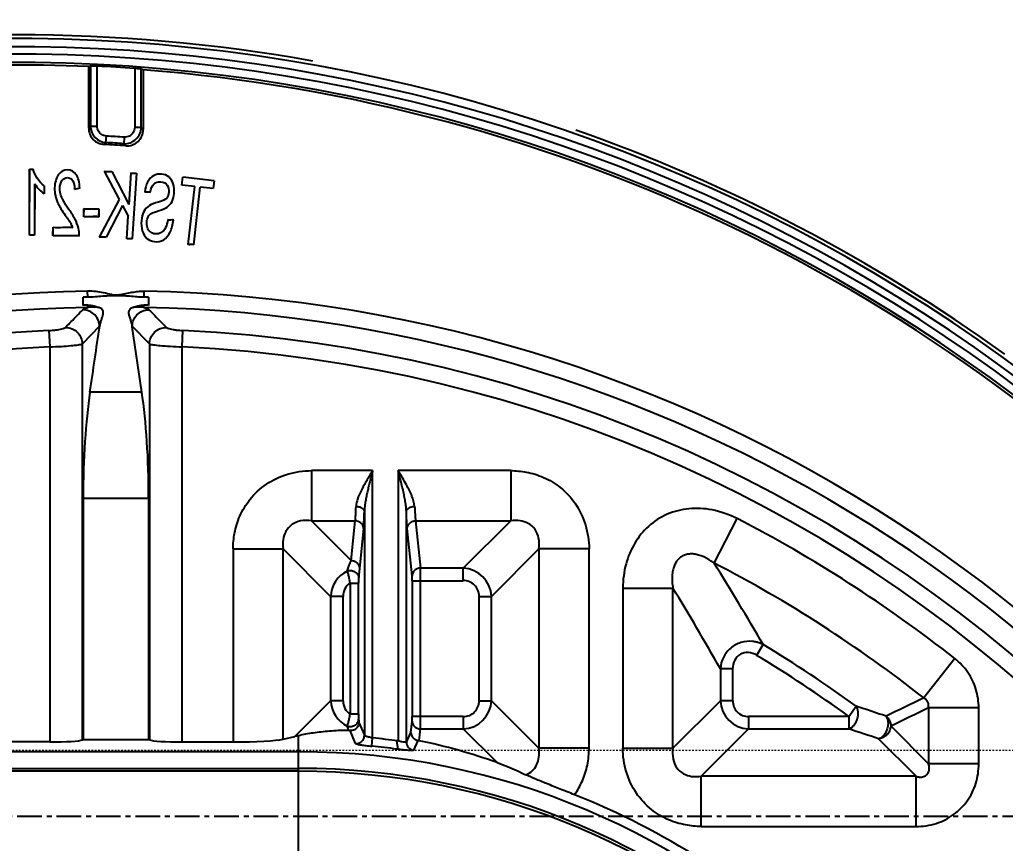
# Model space of a CAD drawing. Header units: millimetres. Extents: x 2588 to 3182, y 1243 to 1719.
# Drawn here: x 2833.6 to 2893.3, y 1547.6 to 1597.5 of the extents above; entities that cross this region are included whole.
import ezdxf

# ---------------------------------------------------------------- set-up
doc = ezdxf.new("R2010")
doc.units = ezdxf.units.MM
doc.linetypes.add('CENTER', pattern=[0.6, 0.375, -0.075, 0.075, -0.075])
doc.linetypes.add('HIDDEN', pattern=[0.2, 0.1, -0.1])
doc.layers.add('21', color=7, linetype='Continuous')
doc.layers.add('cool', color=153, linetype='HIDDEN', lineweight=9)
doc.styles.get("Standard").update_dxf_attribs({"font": 'arial.ttf'})
doc.dimstyles.get("Standard").update_dxf_attribs({"dimtxt": 0.18, "dimasz": 0.18, "dimexe": 0.18, "dimexo": 0.0625, "dimgap": 0.09, "dimtad": 0, "dimtih": 1, "dimtoh": 1, "dimzin": 0, "dimdsep": 46, "dimtxsty": 'Standard', "dimcen": 0.09, "dimadec": 0, "dimazin": 0, "dimtfac": 1, "dimtofl": 0, "dimtmove": 0, "dimatfit": 3, "dimfxl": 0, "dimtolj": 1, "dimtzin": 0, "dimarcsym": 0})

# ---------------------------------------------------------------- blocks, each defined once
blk = doc.blocks.new('*D40')
at = {"color": 4, "lineweight": -2, "transparency": 16777216}
blk.add_line((2833.383, 1625.256), (2833.383, 1655.04), dxfattribs=at)
at = {"layer": 'Defpoints', "color": 0, "transparency": 16777216}
for p in [(2833.383, 1655.04), (2833.383, 1625.256), (2833.383, 1489.21)]:
    blk.add_point(p, dxfattribs=at)
at = {"color": 6, "transparency": 16777216, "insert": (2833.383, 1661.525), "char_height": 5, "attachment_point": 5, "rotation": 90}
blk.add_mtext('\\A1;0.00', dxfattribs=at)
blk = doc.blocks.new('*D41')
at = {"color": 4, "lineweight": -2, "transparency": 16777216}
for p, q in [((2939.335, 1645.04), (2939.335, 1655.04)), ((2938.883, 1635.04), (2939.335, 1645.04)), ((2938.883, 1496.166), (2938.883, 1635.04))]:
    blk.add_line(p, q, dxfattribs=at)
at = {"layer": 'Defpoints', "color": 0, "transparency": 16777216}
for p in [(2939.335, 1655.04), (2938.883, 1496.166), (2833.383, 1489.21)]:
    blk.add_point(p, dxfattribs=at)
at = {"color": 6, "transparency": 16777216, "insert": (2939.335, 1665.175), "char_height": 5, "attachment_point": 5, "rotation": 90}
blk.add_mtext('\\A1;105.50', dxfattribs=at)

msp = doc.modelspace()

# ---------------------------------------------------------------- linework, layer by layer
at = {"color": 6, "linetype": 'Continuous'}
for p, q in [((2837.738, 1590.912), (2837.738, 1594.645)), ((2837.857, 1594.675), (2837.857, 1591.025)), ((2838.251, 1591.025), (2838.251, 1594.674)), ((2840.524, 1594.538), (2840.524, 1590.957)), ((2840.918, 1590.957), (2840.918, 1594.492)), ((2841.037, 1594.447), (2841.037, 1590.829)), ((2837.738, 1590.912), (2837.857, 1591.025)), ((2838.251, 1591.025), (2837.857, 1591.025)), ((2840.918, 1590.957), (2840.524, 1590.957)), ((2840.918, 1590.957), (2841.037, 1590.829)), ((2838.786, 1590.041), (2838.808, 1590.435)), ((2839.893, 1590.367), (2839.867, 1589.974)), ((2838.786, 1590.041), (2838.668, 1589.929)), ((2839.984, 1589.847), (2839.867, 1589.974)), ((2834.14, 1584.422), (2834.164, 1588.422)), ((2834.164, 1588.422), (2834.364, 1588.421)), ((2838.68, 1588.305), (2839.591, 1586.595)), ((2838.68, 1588.305), (2839.146, 1588.275)), ((2839.138, 1588.29), (2840.175, 1586.277)), ((2840.297, 1588.203), (2840.175, 1586.277)), ((2840.297, 1588.203), (2840.63, 1588.181)), ((2840.631, 1588.192), (2840.378, 1584.2)), ((2843.387, 1587.468), (2843.44, 1587.935)), ((2845.335, 1587.72), (2843.44, 1587.935)), ((2834.469, 1587.536), (2834.449, 1584.42)), ((2835.04, 1587.417), (2835.037, 1586.944)), ((2837.197, 1587.269), (2836.885, 1587.198)), ((2844.169, 1587.379), (2843.387, 1587.468)), ((2843.768, 1583.853), (2844.169, 1587.379)), ((2844.102, 1583.834), (2844.5, 1587.342)), ((2845.282, 1587.253), (2844.5, 1587.342)), ((2845.335, 1587.72), (2845.282, 1587.253)), ((2839.591, 1586.595), (2838.38, 1584.316)), ((2841.466, 1587.014), (2841.134, 1587.043)), ((2837.433, 1585.569), (2837.454, 1586.039)), ((2837.454, 1586.039), (2838.359, 1585.999)), ((2838.359, 1585.999), (2838.338, 1585.529)), ((2839.788, 1586.225), (2838.797, 1584.303)), ((2839.788, 1586.225), (2840.131, 1585.58)), ((2838.338, 1585.529), (2837.433, 1585.569)), ((2840.044, 1584.2), (2840.131, 1585.58)), ((2842.542, 1585.382), (2842.874, 1585.352)), ((2835.57, 1584.409), (2835.583, 1584.919)), ((2835.583, 1584.919), (2836.767, 1584.887)), ((2834.449, 1584.42), (2834.14, 1584.422)), ((2837.165, 1584.366), (2835.57, 1584.409)), ((2838.791, 1584.29), (2838.38, 1584.316)), ((2840.377, 1584.189), (2840.044, 1584.211)), ((2844.102, 1583.834), (2843.771, 1583.872)), ((2837.403, 1580.173), (2837.403, 1580.671)), ((2837.681, 1580.666), (2837.403, 1580.671)), ((2837.681, 1580.666), (2837.674, 1581.04)), ((2839.086, 1580.747), (2839.098, 1580.833)), ((2841.094, 1580.666), (2841.101, 1581.04)), ((2841.372, 1580.671), (2841.095, 1580.666)), ((2841.372, 1580.671), (2841.372, 1580.173)), ((2837.693, 1580.05), (2837.691, 1580.186)), ((2841.082, 1580.05), (2841.084, 1580.186)), ((2838.398, 1578.92), (2837.355, 1577.846)), ((2840.96, 1574.917), (2840.375, 1578.873)), ((2841.42, 1577.846), (2840.377, 1578.92)), ((2835.328, 1578.646), (2835.376, 1577.657)), ((2843.399, 1577.657), (2843.447, 1578.646)), ((2835.376, 1577.657), (2835.376, 1553.699)), ((2837.355, 1553.83), (2837.355, 1577.846)), ((2841.42, 1577.846), (2841.42, 1553.83)), ((2843.399, 1553.699), (2843.399, 1577.657)), ((2840.96, 1574.917), (2837.815, 1574.917)), ((2851.24, 1570.152), (2851.24, 1567.111)), ((2854.948, 1570.152), (2851.24, 1570.152)), ((2854.948, 1553.942), (2854.948, 1570.152)), ((2856.49, 1570.152), (2856.49, 1553.763)), ((2863.313, 1570.152), (2856.49, 1570.152)), ((2863.313, 1570.152), (2863.313, 1567.111)), ((2837.403, 1568.489), (2837.403, 1553.851)), ((2837.403, 1568.489), (2841.372, 1568.489)), ((2841.372, 1568.489), (2841.372, 1553.851)), ((2854.446, 1567.648), (2854.446, 1554.107)), ((2856.992, 1553.696), (2856.992, 1567.648)), ((2851.24, 1567.111), (2853.646, 1564.706)), ((2851.24, 1567.111), (2853.89, 1567.111)), ((2853.646, 1564.706), (2853.89, 1567.111)), ((2857.548, 1567.111), (2857.839, 1564.238)), ((2857.548, 1567.111), (2863.313, 1567.111)), ((2860.44, 1564.238), (2863.313, 1567.111)), ((2875.642, 1564.545), (2877.036, 1567.248)), ((2854.392, 1566.636), (2854.148, 1564.231)), ((2857.337, 1563.763), (2857.046, 1566.636)), ((2846.489, 1565.401), (2846.489, 1553.699)), ((2846.489, 1565.401), (2849.53, 1565.401)), ((2849.53, 1553.87), (2849.53, 1565.401)), ((2852.403, 1562.528), (2849.53, 1565.401)), ((2865.023, 1565.401), (2862.15, 1562.528)), ((2865.023, 1565.401), (2865.023, 1553.329)), ((2868.064, 1565.401), (2865.023, 1565.401)), ((2868.064, 1553.329), (2868.064, 1565.401)), ((2860.44, 1564.238), (2857.839, 1564.238)), ((2860.44, 1563.478), (2860.44, 1564.238)), ((2853.591, 1563.33), (2853.591, 1555.399)), ((2853.591, 1563.33), (2854.093, 1563.33)), ((2854.093, 1555.4), (2854.093, 1563.33)), ((2857.344, 1563.478), (2857.344, 1555.252)), ((2857.344, 1563.478), (2860.44, 1563.478)), ((2857.846, 1555.252), (2857.846, 1563.478)), ((2870.107, 1563.025), (2870.107, 1553.329)), ((2870.107, 1563.025), (2873.148, 1563.025)), ((2873.148, 1553.329), (2873.148, 1563.025)), ((2852.403, 1562.528), (2852.403, 1556.202)), ((2853.163, 1562.528), (2852.403, 1562.528)), ((2853.163, 1556.202), (2853.163, 1562.528)), ((2861.39, 1562.528), (2861.39, 1556.202)), ((2861.4, 1562.528), (2862.15, 1562.528)), ((2862.15, 1556.202), (2862.15, 1562.528)), ((2878.227, 1558.964), (2878.611, 1559.604)), ((2890.233, 1558.755), (2888.351, 1556.367)), ((2876.021, 1558.137), (2876.021, 1556.202)), ((2876.781, 1558.137), (2876.021, 1558.137)), ((2876.781, 1556.202), (2876.781, 1558.137)), ((2850.232, 1554.031), (2852.403, 1556.202)), ((2853.153, 1556.202), (2852.403, 1556.202)), ((2861.39, 1556.202), (2862.15, 1556.202)), ((2862.15, 1556.202), (2865.023, 1553.329)), ((2873.148, 1553.329), (2876.021, 1556.202)), ((2876.771, 1556.202), (2876.021, 1556.202)), ((2883.808, 1555.252), (2884.255, 1555.866)), ((2888.641, 1555.77), (2888.641, 1552.379)), ((2891.681, 1555.77), (2888.641, 1555.77)), ((2891.681, 1552.379), (2891.681, 1555.77)), ((2853.591, 1555.399), (2854.093, 1555.399)), ((2854.115, 1554.879), (2854.446, 1554.107)), ((2857.268, 1554.281), (2857.337, 1554.966)), ((2860.44, 1555.252), (2857.344, 1555.252)), ((2860.44, 1555.242), (2860.44, 1554.491)), ((2877.731, 1555.252), (2877.731, 1554.491)), ((2883.808, 1555.252), (2877.731, 1555.252)), ((2883.808, 1555.252), (2883.808, 1554.491)), ((2853.905, 1553.607), (2853.575, 1554.386)), ((2856.992, 1553.696), (2857.268, 1554.281)), ((2857.767, 1553.777), (2857.839, 1554.491)), ((2857.839, 1554.491), (2860.44, 1554.491)), ((2862.485, 1552.446), (2860.44, 1554.491)), ((2877.731, 1554.491), (2874.858, 1551.618)), ((2877.731, 1554.491), (2883.808, 1554.491)), ((2886.364, 1554.655), (2888.641, 1552.379)), ((2835.376, 1553.699), (2832.286, 1553.699)), ((2837.355, 1553.83), (2837.403, 1553.851)), ((2837.403, 1553.851), (2841.372, 1553.851)), ((2841.42, 1553.83), (2841.372, 1553.851)), ((2843.399, 1553.699), (2846.489, 1553.699)), ((2849.53, 1553.87), (2850.232, 1554.031)), ((2850.443, 1554.077), (2850.443, 1543.125)), ((2854.899, 1553.444), (2854.948, 1553.942)), ((2856.49, 1553.267), (2856.421, 1553.763)), ((2857.693, 1553.791), (2857.418, 1553.201)), ((2887.88, 1551.618), (2885.604, 1553.895)), ((2850.443, 1553.105), (2806.223, 1553.105)), ((2868.064, 1553.329), (2865.023, 1553.329)), ((2870.107, 1553.329), (2873.148, 1553.329)), ((2806.223, 1552.099), (2850.443, 1552.099)), ((2850.443, 1551.921), (2806.223, 1551.921)), ((2891.681, 1552.379), (2888.641, 1552.379)), ((2874.858, 1548.578), (2874.858, 1551.618)), ((2887.88, 1551.618), (2874.858, 1551.618)), ((2887.88, 1548.578), (2887.88, 1551.618)), ((2874.858, 1548.578), (2887.88, 1548.578))]:
    msp.add_line(p, q, dxfattribs=at)
msp.add_lwpolyline([(2854.201, 1553.527), (2854.533, 1553.482), (2854.899, 1553.442)], dxfattribs=at)
for centre, radius, start, end in [((2833.358, 1494.241), 102.106, 14.82382, 151.07152), ((2833.358, 1494.241), 102.331, 79.88634, 100.11366), ((2833.358, 1494.241), 101.607, 14.8262, 150.88167), ((2833.358, 1494.241), 101.159, 14.89345, 150.74007), ((2833.358, 1494.241), 100.659, 14.89585, 150.80622), ((2833.358, 1494.241), 100.5, 87.50192, 136.84821), ((2833.358, 1494.241), 100.553, 85.91285, 87.21069), ((2833.358, 1494.241), 100.5, 43.15179, 85.61752), ((2838.855, 1591.038), 0.999, 180.74354, 266.01404), ((2833.358, 1494.241), 102.331, 54.1726, 70.65435), ((2833.358, 1494.241), 96.348, 86.11034, 86.75688), ((2833.358, 1494.241), 95.835, 86.03502, 86.82338), ((2833.358, 1494.241), 95.954, 86.11034, 86.75688), ((2839.388, 1494.241), 86.816, 91.13098, 151.21851), ((2839.388, 1494.241), 86.814, 316.84438, 88.8719), ((2839.388, 1494.241), 85.826, 91.13101, 152.00809), ((2839.807, 1528.893), 51.337, 92.36393, 92.68448), ((2839.388, 1494.241), 85.826, 320.71572, 88.869), ((2838.966, 1528.853), 51.376, 87.31573, 87.63543), ((2839.388, 1494.241), 84.503, 92.75328, 177.24672), ((2839.388, 1494.241), 84.503, 2.75328, 87.24672), ((2839.388, 1494.241), 83.513, 92.75328, 177.24672), ((2839.388, 1494.241), 83.513, 2.75328, 87.24672), ((2853.884, 1566.579), 0.533, 79.04295, 89.37353), ((2839.388, 1494.241), 82.142, 51.75728, 62.7208), ((2723.165, 1469.558), 179.644, 30.08248, 31.92117), ((2839.388, 1494.241), 79.102, 51.75727, 62.72083), ((2854.19, 1562.452), 1.788, 115.83123, 177.56901), ((2860.359, 1562.447), 1.793, 2.59315, 87.40701), ((2723.048, 1471.506), 175.8, 29.52373, 31.37152), ((2839.388, 1494.241), 76.229, 53.94256, 59.03256), ((2839.388, 1494.241), 75.468, 53.94255, 59.03251), ((2854.19, 1556.277), 1.788, 182.42582, 244.177), ((2860.359, 1556.283), 1.793, 272.59323, 357.40699), ((2877.812, 1556.283), 1.793, 182.5937, 267.407), ((3043.8, 1232.772), 358.996, 115.65881, 116.06415), ((2834.546, 1404.638), 159.189, 71.117, 71.8042), ((3041.211, 1241.23), 349.59, 115.87623, 116.29168), ((2877.414, 1556.668), 23.368, 183.88287, 184.39058), ((2853.453, 1552.474), 1.915, 86.33568, 88.59481), ((2833.702, 1400.589), 161.853, 71.29662, 71.96641), ((2850.443, 1508.311), 45.853, 82.42156, 84.36133), ((2857.495, 1553.698), 0.503, 180.2282, 261.10519), ((2857.448, 1552.259), 1.552, 78.16169, 80.93064), ((2850.41, 1518.688), 35.853, 70.31691, 78.15824), ((2850.443, 1508.311), 44.794, 0.00001, 90), ((2850.443, 1508.311), 45.352, 82.42166, 84.36127), ((2850.443, 1508.311), 43.789, 0, 90), ((2850.443, 1508.311), 43.61, 0, 90), ((2850.443, 1508.311), 45.389, 57.36748, 68.36299)]:
    msp.add_arc(centre, radius, start, end, dxfattribs=at)
for centre, major_axis, ratio, start_param, end_param in [((2865.698, 1494.241), (108.81, 0), 0.954809, 1.829543, 1.830674), ((2799.848, 1494.241), (112.742, 0), 0.954809, 1.196803, 1.197936), ((2839.166, 1568.489), (0, 10), 0.176327, 0.872665, 1.570796), ((2839.609, 1568.489), (0, 10), 0.176327, -1.570796, -0.872665), ((2835.376, 1553.858), (2.01, 0), 0.078702, -1.570796, -0.174533), ((2843.399, 1553.858), (2.01, 0), 0.078702, -2.96706, -1.570796), ((2846.489, 1553.953), (3.216, 0), 0.078702, -1.570796, -0.331614), ((2851.882, 1553.97), (2.967, 0.441), 0.119859, 2.059477, 2.142725)]:
    msp.add_ellipse(centre, major_axis=major_axis, ratio=ratio, start_param=start_param, end_param=end_param, dxfattribs=at)
for points, knots in [([(2838.251, 1594.674), (2838.191, 1594.677), (2838.084, 1594.682), (2837.953, 1594.681), (2837.881, 1594.681), (2837.857, 1594.675)], [0, 0, 0, 0, 0.455859, 0.813983, 1, 1, 1, 1]), ([(2840.918, 1594.492), (2840.895, 1594.5), (2840.822, 1594.508), (2840.692, 1594.525), (2840.584, 1594.534), (2840.524, 1594.538)], [0, 0, 0, 0, 0.187762, 0.545861, 1, 1, 1, 1]), ([(2837.738, 1590.912), (2837.738, 1590.788), (2837.785, 1590.537), (2837.988, 1590.218), (2838.296, 1589.997), (2838.544, 1589.936), (2838.668, 1589.929)], [0, 0, 0, 0, 0.251896, 0.499951, 0.747869, 1, 1, 1, 1]), ([(2838.808, 1590.435), (2838.709, 1590.444), (2838.512, 1590.501), (2838.3, 1590.727), (2838.254, 1590.926), (2838.251, 1591.025)], [0, 0, 0, 0, 0.335983, 0.666224, 1, 1, 1, 1]), ([(2839.867, 1589.974), (2839.999, 1589.967), (2840.272, 1590.008), (2840.621, 1590.228), (2840.859, 1590.561), (2840.917, 1590.827), (2840.918, 1590.957)], [0, 0, 0, 0, 0.248693, 0.50349, 0.75646, 1, 1, 1, 1]), ([(2840.524, 1590.957), (2840.522, 1590.854), (2840.462, 1590.64), (2840.22, 1590.411), (2839.999, 1590.364), (2839.893, 1590.367)], [0, 0, 0, 0, 0.323391, 0.667469, 1, 1, 1, 1]), ([(2839.984, 1589.847), (2840.119, 1589.838), (2840.393, 1589.873), (2840.745, 1590.086), (2840.982, 1590.423), (2841.037, 1590.694), (2841.037, 1590.829)], [0, 0, 0, 0, 0.252205, 0.499952, 0.747676, 1, 1, 1, 1]), ([(2836.45, 1588.387), (2836.219, 1588.392), (2835.838, 1588.163), (2835.64, 1587.457), (2835.681, 1586.982), (2835.716, 1586.829)], [0, 0, 0, 0, 0.39606, 0.794156, 1, 1, 1, 1]), ([(2837.197, 1587.269), (2837.186, 1587.622), (2837.044, 1588.17), (2836.676, 1588.379), (2836.45, 1588.387)], [0, 0, 0, 0, 0.50458, 1, 1, 1, 1]), ([(2836.103, 1586.717), (2836.016, 1586.91), (2835.94, 1587.295), (2836.031, 1587.611), (2836.117, 1587.737)], [0, 0, 0, 0, 0.506329, 1, 1, 1, 1]), ([(2842.488, 1586.127), (2842.616, 1586.215), (2842.814, 1586.442), (2842.953, 1586.959), (2842.903, 1587.558), (2842.72, 1587.853), (2842.595, 1587.957)], [0, 0, 0, 0, 0.245578, 0.488473, 0.745191, 1, 1, 1, 1]), ([(2834.469, 1587.536), (2834.536, 1587.423), (2834.731, 1587.181), (2834.948, 1586.999), (2835.037, 1586.944)], [0, 0, 0, 0, 0.5017, 1, 1, 1, 1]), ([(2841.466, 1587.014), (2841.503, 1587.241), (2841.637, 1587.58), (2841.922, 1587.679), (2842.102, 1587.666)], [0, 0, 0, 0, 0.501992, 1, 1, 1, 1]), ([(2842.499, 1587.454), (2842.575, 1587.328), (2842.618, 1587.106), (2842.554, 1586.817), (2842.463, 1586.625), (2842.234, 1586.509), (2841.973, 1586.437)], [0, 0, 0, 0, 0.358403, 0.517507, 0.676611, 1, 1, 1, 1]), ([(2835.716, 1586.829), (2835.732, 1586.75), (2835.779, 1586.587), (2835.88, 1586.341), (2836.037, 1586.052), (2836.303, 1585.656), (2836.545, 1585.307), (2836.621, 1585.185), (2836.646, 1585.143)], [0, 0, 0, 0, 0.173689, 0.347377, 0.523936, 0.700496, 0.850248, 1, 1, 1, 1]), ([(2841.08, 1585.854), (2840.999, 1585.696), (2840.895, 1585.309), (2840.952, 1584.666), (2841.137, 1584.347), (2841.267, 1584.233)], [0, 0, 0, 0, 0.331153, 0.664687, 1, 1, 1, 1]), ([(2841.474, 1584.623), (2841.39, 1584.69), (2841.271, 1584.871), (2841.24, 1585.241), (2841.298, 1585.46), (2841.342, 1585.549)], [0, 0, 0, 0, 0.338808, 0.673536, 1, 1, 1, 1]), ([(2841.342, 1585.549), (2841.364, 1585.593), (2841.429, 1585.676), (2841.543, 1585.766), (2841.777, 1585.851), (2842.001, 1585.92)], [0, 0, 0, 0, 0.306579, 0.613158, 1, 1, 1, 1]), ([(2842.401, 1584.887), (2842.34, 1584.76), (2842.153, 1584.552), (2841.906, 1584.491), (2841.775, 1584.504)], [0, 0, 0, 0, 0.492302, 1, 1, 1, 1]), ([(2841.267, 1584.233), (2841.395, 1584.115), (2841.764, 1583.982), (2842.124, 1584.053), (2842.282, 1584.149)], [0, 0, 0, 0, 0.441038, 1, 1, 1, 1]), ([(2839.133, 1580.826), (2838.967, 1580.861), (2838.651, 1580.921), (2838.168, 1581.021), (2837.845, 1581.037), (2837.674, 1581.04)], [0, 0, 0, 0, 0.343852, 0.65335, 1, 1, 1, 1]), ([(2839.086, 1580.744), (2838.922, 1580.741), (2838.602, 1580.733), (2838.136, 1580.687), (2837.83, 1580.663), (2837.681, 1580.666)], [0, 0, 0, 0, 0.348169, 0.681469, 1, 1, 1, 1]), ([(2839.753, 1580.742), (2839.68, 1580.744), (2839.533, 1580.744), (2839.31, 1580.745), (2839.161, 1580.746), (2839.086, 1580.744)], [0, 0, 0, 0, 0.328224, 0.661511, 1, 1, 1, 1]), ([(2839.133, 1580.826), (2839.192, 1580.818), (2839.323, 1580.805), (2839.528, 1580.809), (2839.671, 1580.828), (2839.745, 1580.84)], [0, 0, 0, 0, 0.294288, 0.637297, 1, 1, 1, 1]), ([(2839.744, 1580.844), (2839.82, 1580.857), (2840.026, 1580.896), (2840.353, 1580.965), (2840.728, 1581.027), (2840.975, 1581.04), (2841.097, 1581.039)], [0, 0, 0, 0, 0.167744, 0.459757, 0.733862, 1, 1, 1, 1]), ([(2841.095, 1580.666), (2840.952, 1580.663), (2840.659, 1580.684), (2840.213, 1580.731), (2839.908, 1580.741), (2839.753, 1580.742)], [0, 0, 0, 0, 0.320077, 0.653287, 1, 1, 1, 1]), ([(2837.385, 1579.909), (2837.404, 1579.929), (2837.46, 1579.966), (2837.565, 1580.011), (2837.647, 1580.037), (2837.693, 1580.05)], [0, 0, 0, 0, 0.243227, 0.576391, 1, 1, 1, 1]), ([(2837.69, 1580.186), (2837.762, 1580.189), (2837.91, 1580.178), (2838.129, 1580.124), (2838.274, 1580.074), (2838.348, 1580.049)], [0, 0, 0, 0, 0.321227, 0.65437, 1, 1, 1, 1]), ([(2838.348, 1580.049), (2838.27, 1580.053), (2838.12, 1580.059), (2837.902, 1580.062), (2837.761, 1580.056), (2837.693, 1580.05)], [0, 0, 0, 0, 0.357495, 0.687413, 1, 1, 1, 1]), ([(2838.4, 1578.873), (2838.414, 1578.945), (2838.446, 1579.087), (2838.508, 1579.287), (2838.573, 1579.472), (2838.617, 1579.645), (2838.631, 1579.817), (2838.529, 1579.976), (2838.413, 1580.027), (2838.348, 1580.049)], [0, 0, 0, 0, 0.166158, 0.324207, 0.471555, 0.605005, 0.724562, 0.846502, 1, 1, 1, 1]), ([(2840.428, 1580.05), (2840.359, 1580.026), (2840.229, 1579.97), (2840.132, 1579.773), (2840.177, 1579.567), (2840.247, 1579.357), (2840.32, 1579.123), (2840.358, 1578.958), (2840.375, 1578.873)], [0, 0, 0, 0, 0.162412, 0.301983, 0.451715, 0.620403, 0.803856, 1, 1, 1, 1]), ([(2840.428, 1580.05), (2840.501, 1580.074), (2840.646, 1580.123), (2840.865, 1580.177), (2841.014, 1580.189), (2841.086, 1580.186)], [0, 0, 0, 0, 0.344588, 0.678929, 1, 1, 1, 1]), ([(2841.082, 1580.05), (2841.013, 1580.056), (2840.874, 1580.062), (2840.656, 1580.059), (2840.506, 1580.053), (2840.428, 1580.05)], [0, 0, 0, 0, 0.314063, 0.641556, 1, 1, 1, 1]), ([(2841.082, 1580.05), (2841.128, 1580.037), (2841.211, 1580.011), (2841.315, 1579.966), (2841.371, 1579.929), (2841.39, 1579.909)], [0, 0, 0, 0, 0.423606, 0.756733, 1, 1, 1, 1]), ([(2836.33, 1578.835), (2836.448, 1578.954), (2836.684, 1579.191), (2837.031, 1579.553), (2837.267, 1579.791), (2837.385, 1579.909)], [0, 0, 0, 0, 0.33453, 0.665969, 1, 1, 1, 1]), ([(2838.398, 1578.865), (2838.401, 1578.993), (2838.348, 1579.26), (2838.134, 1579.616), (2837.784, 1579.844), (2837.515, 1579.908), (2837.385, 1579.909)], [0, 0, 0, 0, 0.238816, 0.4967, 0.756649, 1, 1, 1, 1]), ([(2840.377, 1578.92), (2840.381, 1579.038), (2840.434, 1579.287), (2840.647, 1579.613), (2840.98, 1579.848), (2841.252, 1579.908), (2841.39, 1579.909)], [0, 0, 0, 0, 0.229139, 0.480489, 0.733306, 1, 1, 1, 1]), ([(2841.39, 1579.909), (2841.508, 1579.791), (2841.744, 1579.553), (2842.091, 1579.191), (2842.327, 1578.954), (2842.445, 1578.835)], [0, 0, 0, 0, 0.33403, 0.665469, 1, 1, 1, 1]), ([(2835.328, 1578.646), (2835.424, 1578.651), (2835.595, 1578.663), (2835.828, 1578.69), (2836.019, 1578.725), (2836.164, 1578.753), (2836.262, 1578.797), (2836.308, 1578.821), (2836.33, 1578.835)], [0, 0, 0, 0, 0.280841, 0.498051, 0.685554, 0.847484, 0.925943, 1, 1, 1, 1]), ([(2836.33, 1578.835), (2836.468, 1578.836), (2836.738, 1578.78), (2837.071, 1578.553), (2837.293, 1578.229), (2837.351, 1577.973), (2837.355, 1577.846)], [0, 0, 0, 0, 0.264728, 0.510275, 0.755999, 1, 1, 1, 1]), ([(2841.42, 1577.846), (2841.424, 1577.971), (2841.489, 1578.23), (2841.712, 1578.568), (2842.058, 1578.78), (2842.319, 1578.835), (2842.445, 1578.835)], [0, 0, 0, 0, 0.24142, 0.500004, 0.758586, 1, 1, 1, 1]), ([(2842.445, 1578.835), (2842.473, 1578.813), (2842.547, 1578.775), (2842.684, 1578.738), (2842.861, 1578.704), (2843.05, 1578.676), (2843.251, 1578.66), (2843.378, 1578.651), (2843.447, 1578.646)], [0, 0, 0, 0, 0.10281, 0.238979, 0.413887, 0.62805, 0.797794, 1, 1, 1, 1]), ([(2835.376, 1577.657), (2835.612, 1577.665), (2836.041, 1577.682), (2836.619, 1577.721), (2837.04, 1577.774), (2837.279, 1577.805), (2837.355, 1577.846)], [0, 0, 0, 0, 0.356127, 0.646424, 0.869859, 1, 1, 1, 1]), ([(2841.42, 1577.846), (2841.486, 1577.81), (2841.709, 1577.777), (2842.123, 1577.724), (2842.712, 1577.683), (2843.156, 1577.665), (2843.399, 1577.657)], [0, 0, 0, 0, 0.113395, 0.3304, 0.634134, 1, 1, 1, 1]), ([(2846.489, 1565.401), (2846.489, 1565.718), (2846.559, 1566.398), (2846.868, 1567.437), (2847.498, 1568.49), (2848.484, 1569.396), (2849.783, 1569.999), (2850.747, 1570.152), (2851.24, 1570.152)], [0, 0, 0, 0, 0.1272, 0.273045, 0.432101, 0.614253, 0.801969, 1, 1, 1, 1]), ([(2854.948, 1570.152), (2854.801, 1569.913), (2854.559, 1569.511), (2854.251, 1568.936), (2854.025, 1568.465), (2853.952, 1568.136), (2853.943, 1567.986)], [0, 0, 0, 0, 0.350171, 0.585482, 0.813171, 1, 1, 1, 1]), ([(2854.948, 1570.152), (2854.922, 1570.052), (2854.87, 1569.852), (2854.793, 1569.553), (2854.719, 1569.255), (2854.648, 1568.958), (2854.583, 1568.663), (2854.526, 1568.372), (2854.48, 1568.09), (2854.454, 1567.849), (2854.446, 1567.703), (2854.446, 1567.648)], [0, 0, 0, 0, 0.121485, 0.242126, 0.362036, 0.481341, 0.600003, 0.716514, 0.828718, 0.935105, 1, 1, 1, 1]), ([(2856.992, 1567.648), (2856.991, 1567.73), (2856.979, 1567.914), (2856.941, 1568.203), (2856.883, 1568.524), (2856.809, 1568.873), (2856.718, 1569.259), (2856.61, 1569.69), (2856.531, 1569.993), (2856.49, 1570.152)], [0, 0, 0, 0, 0.096546, 0.215946, 0.341821, 0.478862, 0.633133, 0.807307, 1, 1, 1, 1]), ([(2857.494, 1567.986), (2857.465, 1568.199), (2857.342, 1568.653), (2856.961, 1569.36), (2856.668, 1569.867), (2856.49, 1570.152)], [0, 0, 0, 0, 0.268432, 0.58009, 1, 1, 1, 1]), ([(2863.313, 1570.152), (2863.629, 1570.152), (2864.31, 1570.083), (2865.349, 1569.774), (2866.401, 1569.143), (2867.307, 1568.158), (2867.91, 1566.858), (2868.064, 1565.894), (2868.064, 1565.401)], [0, 0, 0, 0, 0.1272, 0.273045, 0.432101, 0.614253, 0.801969, 1, 1, 1, 1]), ([(2853.89, 1567.111), (2853.904, 1567.229), (2853.924, 1567.521), (2853.937, 1567.812), (2853.943, 1567.986)], [0, 0, 0, 0, 0.405318, 1, 1, 1, 1]), ([(2853.943, 1567.986), (2853.961, 1567.986), (2854.018, 1567.983), (2854.11, 1567.967), (2854.196, 1567.938), (2854.255, 1567.908), (2854.294, 1567.885), (2854.329, 1567.859), (2854.371, 1567.82), (2854.415, 1567.764), (2854.44, 1567.7), (2854.445, 1567.66), (2854.446, 1567.648)], [0, 0, 0, 0, 0.081855, 0.258737, 0.419628, 0.492485, 0.559889, 0.624854, 0.690046, 0.818939, 0.944551, 1, 1, 1, 1]), ([(2854.392, 1566.636), (2854.4, 1566.719), (2854.415, 1566.916), (2854.432, 1567.253), (2854.441, 1567.507), (2854.446, 1567.648)], [0, 0, 0, 0, 0.246982, 0.583297, 1, 1, 1, 1]), ([(2856.992, 1567.648), (2856.992, 1567.66), (2856.997, 1567.7), (2857.022, 1567.764), (2857.066, 1567.82), (2857.109, 1567.859), (2857.144, 1567.885), (2857.182, 1567.908), (2857.242, 1567.938), (2857.328, 1567.967), (2857.419, 1567.983), (2857.476, 1567.986), (2857.494, 1567.986)], [0, 0, 0, 0, 0.055448, 0.181062, 0.309958, 0.375152, 0.440119, 0.507525, 0.580383, 0.741275, 0.918158, 1, 1, 1, 1]), ([(2857.046, 1566.636), (2857.037, 1566.719), (2857.023, 1566.916), (2857.006, 1567.253), (2856.996, 1567.507), (2856.992, 1567.648)], [0, 0, 0, 0, 0.247236, 0.583648, 1, 1, 1, 1]), ([(2857.494, 1567.986), (2857.497, 1567.916), (2857.504, 1567.738), (2857.517, 1567.483), (2857.532, 1567.261), (2857.544, 1567.148), (2857.548, 1567.111)], [0, 0, 0, 0, 0.239078, 0.610871, 0.87491, 1, 1, 1, 1]), ([(2877.036, 1567.248), (2876.552, 1567.478), (2875.6, 1567.836), (2874.123, 1567.906), (2872.769, 1567.578), (2871.618, 1566.833), (2870.775, 1565.771), (2870.227, 1564.478), (2870.118, 1563.524), (2870.107, 1563.025)], [0, 0, 0, 0, 0.162579, 0.304402, 0.442469, 0.578817, 0.712407, 0.848356, 1, 1, 1, 1]), ([(2851.24, 1567.111), (2851.021, 1567.143), (2850.6, 1567.144), (2850.032, 1566.917), (2849.66, 1566.493), (2849.496, 1565.96), (2849.502, 1565.591), (2849.53, 1565.401)], [0, 0, 0, 0, 0.23174, 0.429371, 0.620645, 0.799304, 1, 1, 1, 1]), ([(2853.985, 1567.102), (2854.041, 1567.091), (2854.15, 1567.049), (2854.325, 1566.911), (2854.391, 1566.742), (2854.392, 1566.636)], [0, 0, 0, 0, 0.257824, 0.52071, 1, 1, 1, 1]), ([(2857.046, 1566.636), (2857.046, 1566.654), (2857.05, 1566.709), (2857.073, 1566.799), (2857.117, 1566.879), (2857.159, 1566.935), (2857.194, 1566.971), (2857.233, 1567.004), (2857.291, 1567.045), (2857.365, 1567.08), (2857.427, 1567.097), (2857.452, 1567.102)], [0, 0, 0, 0, 0.079949, 0.248921, 0.410397, 0.487493, 0.561685, 0.636288, 0.714675, 0.881511, 1, 1, 1, 1]), ([(2857.453, 1567.102), (2857.463, 1567.104), (2857.484, 1567.107), (2857.516, 1567.111), (2857.537, 1567.111), (2857.548, 1567.111)], [0, 0, 0, 0, 0.332593, 0.664815, 1, 1, 1, 1]), ([(2865.023, 1565.401), (2865.055, 1565.621), (2865.055, 1566.041), (2864.829, 1566.61), (2864.405, 1566.982), (2863.872, 1567.146), (2863.503, 1567.139), (2863.313, 1567.111)], [0, 0, 0, 0, 0.231745, 0.429375, 0.620648, 0.799306, 1, 1, 1, 1]), ([(2874.929, 1564.958), (2874.831, 1564.997), (2874.64, 1565.06), (2874.355, 1565.105), (2874.093, 1565.097), (2873.858, 1565.04), (2873.652, 1564.938), (2873.476, 1564.791), (2873.327, 1564.6), (2873.211, 1564.361), (2873.131, 1564.079), (2873.092, 1563.758), (2873.095, 1563.401), (2873.125, 1563.154), (2873.147, 1563.026)], [0, 0, 0, 0, 0.092594, 0.176884, 0.252935, 0.322567, 0.388446, 0.453924, 0.523399, 0.600564, 0.686427, 0.780942, 0.885123, 1, 1, 1, 1]), ([(2853.411, 1564.062), (2853.434, 1564.142), (2853.487, 1564.308), (2853.565, 1564.523), (2853.624, 1564.657), (2853.646, 1564.706)], [0, 0, 0, 0, 0.363399, 0.763139, 1, 1, 1, 1]), ([(2853.646, 1564.706), (2853.666, 1564.706), (2853.728, 1564.702), (2853.807, 1564.682), (2853.879, 1564.651), (2853.926, 1564.623), (2853.971, 1564.591), (2854.028, 1564.54), (2854.09, 1564.459), (2854.137, 1564.348), (2854.148, 1564.268), (2854.148, 1564.231)], [0, 0, 0, 0, 0.080778, 0.241813, 0.31673, 0.387443, 0.457806, 0.53161, 0.687967, 0.853263, 1, 1, 1, 1]), ([(2875.642, 1564.545), (2875.585, 1564.588), (2875.361, 1564.747), (2875.118, 1564.882), (2874.928, 1564.958)], [0, 0, 0, 0, 0.259062, 1, 1, 1, 1]), ([(2853.411, 1564.062), (2853.448, 1564.074), (2853.529, 1564.093), (2853.654, 1564.092), (2853.756, 1564.069), (2853.828, 1564.039), (2853.876, 1564.013), (2853.92, 1563.983), (2853.977, 1563.935), (2854.04, 1563.86), (2854.088, 1563.755), (2854.099, 1563.679), (2854.1, 1563.644)], [0, 0, 0, 0, 0.125713, 0.267413, 0.399275, 0.460291, 0.517612, 0.574339, 0.633467, 0.757377, 0.886474, 1, 1, 1, 1]), ([(2853.588, 1563.34), (2853.569, 1563.434), (2853.534, 1563.612), (2853.481, 1563.852), (2853.441, 1563.998), (2853.413, 1564.057)], [0, 0, 0, 0, 0.388226, 0.736327, 1, 1, 1, 1]), ([(2854.148, 1564.231), (2854.143, 1564.179), (2854.126, 1563.997), (2854.11, 1563.802), (2854.101, 1563.658), (2854.1, 1563.644)], [0, 0, 0, 0, 0.265851, 0.930344, 1, 1, 1, 1]), ([(2857.839, 1564.238), (2857.776, 1564.238), (2857.648, 1564.21), (2857.428, 1564.081), (2857.339, 1563.885), (2857.337, 1563.763)], [0, 0, 0, 0, 0.250537, 0.513633, 1, 1, 1, 1]), ([(2857.846, 1563.478), (2857.846, 1563.585), (2857.844, 1563.782), (2857.842, 1564.036), (2857.84, 1564.182), (2857.839, 1564.238)], [0, 0, 0, 0, 0.421343, 0.778209, 1, 1, 1, 1]), ([(2854.1, 1563.644), (2854.098, 1563.619), (2854.096, 1563.557), (2854.094, 1563.452), (2854.093, 1563.373), (2854.093, 1563.33)], [0, 0, 0, 0, 0.243016, 0.589497, 1, 1, 1, 1]), ([(2857.344, 1563.478), (2857.344, 1563.536), (2857.343, 1563.631), (2857.341, 1563.726), (2857.337, 1563.763)], [0, 0, 0, 0, 0.610756, 1, 1, 1, 1]), ([(2877.974, 1559.793), (2877.738, 1559.817), (2877.253, 1559.77), (2876.616, 1559.419), (2876.164, 1558.847), (2876.037, 1558.375), (2876.021, 1558.138)], [0, 0, 0, 0, 0.250378, 0.499063, 0.748871, 1, 1, 1, 1]), ([(2878.611, 1559.604), (2878.545, 1559.638), (2878.408, 1559.698), (2878.194, 1559.762), (2878.048, 1559.786), (2877.974, 1559.793)], [0, 0, 0, 0, 0.334923, 0.667827, 1, 1, 1, 1]), ([(2891.681, 1555.77), (2891.679, 1556.153), (2891.574, 1556.915), (2891.069, 1557.959), (2890.534, 1558.515), (2890.233, 1558.755)], [0, 0, 0, 0, 0.335525, 0.663108, 1, 1, 1, 1]), ([(2888.641, 1555.77), (2888.648, 1555.827), (2888.649, 1555.944), (2888.611, 1556.124), (2888.5, 1556.271), (2888.401, 1556.342), (2888.351, 1556.367)], [0, 0, 0, 0, 0.243266, 0.492674, 0.764051, 1, 1, 1, 1]), ([(2884.376, 1555.437), (2884.376, 1555.491), (2884.368, 1555.596), (2884.328, 1555.742), (2884.282, 1555.829), (2884.255, 1555.866)], [0, 0, 0, 0, 0.359994, 0.694123, 1, 1, 1, 1]), ([(2853.411, 1554.668), (2853.448, 1554.655), (2853.529, 1554.637), (2853.654, 1554.637), (2853.756, 1554.661), (2853.828, 1554.691), (2853.876, 1554.716), (2853.92, 1554.747), (2853.977, 1554.795), (2854.04, 1554.87), (2854.088, 1554.975), (2854.099, 1555.05), (2854.1, 1555.085)], [0, 0, 0, 0, 0.125688, 0.267401, 0.399275, 0.460296, 0.517621, 0.574352, 0.633484, 0.757399, 0.886498, 1, 1, 1, 1]), ([(2853.413, 1554.673), (2853.441, 1554.732), (2853.481, 1554.878), (2853.534, 1555.118), (2853.569, 1555.296), (2853.588, 1555.389)], [0, 0, 0, 0, 0.263699, 0.611816, 1, 1, 1, 1]), ([(2854.115, 1554.879), (2854.114, 1554.792), (2854.062, 1554.611), (2853.854, 1554.419), (2853.666, 1554.38), (2853.575, 1554.386)], [0, 0, 0, 0, 0.323693, 0.662262, 1, 1, 1, 1]), ([(2854.093, 1555.399), (2854.093, 1555.356), (2854.094, 1555.277), (2854.096, 1555.172), (2854.098, 1555.111), (2854.1, 1555.085)], [0, 0, 0, 0, 0.414438, 0.760123, 1, 1, 1, 1]), ([(2857.337, 1554.966), (2857.341, 1555.003), (2857.343, 1555.098), (2857.344, 1555.193), (2857.344, 1555.252)], [0, 0, 0, 0, 0.389241, 1, 1, 1, 1]), ([(2857.337, 1554.966), (2857.339, 1554.845), (2857.428, 1554.649), (2857.648, 1554.52), (2857.776, 1554.492), (2857.839, 1554.491)], [0, 0, 0, 0, 0.486367, 0.749464, 1, 1, 1, 1]), ([(2857.839, 1554.491), (2857.84, 1554.547), (2857.842, 1554.694), (2857.844, 1554.947), (2857.846, 1555.144), (2857.846, 1555.252)], [0, 0, 0, 0, 0.221002, 0.57759, 1, 1, 1, 1]), ([(2883.808, 1554.491), (2883.892, 1554.519), (2884.054, 1554.624), (2884.232, 1554.856), (2884.347, 1555.135), (2884.376, 1555.337), (2884.376, 1555.437)], [0, 0, 0, 0, 0.228287, 0.481052, 0.744023, 1, 1, 1, 1]), ([(2886.066, 1555.259), (2886.124, 1555.209), (2886.228, 1555.093), (2886.331, 1554.885), (2886.36, 1554.732), (2886.364, 1554.655)], [0, 0, 0, 0, 0.332769, 0.667217, 1, 1, 1, 1]), ([(2886.066, 1555.259), (2886.091, 1555.222), (2886.136, 1555.138), (2886.175, 1554.994), (2886.185, 1554.891), (2886.184, 1554.836)], [0, 0, 0, 0, 0.304755, 0.634385, 1, 1, 1, 1]), ([(2853.5, 1554.389), (2853.289, 1554.394), (2852.896, 1554.405), (2852.338, 1554.35), (2851.831, 1554.305), (2851.35, 1554.245), (2850.889, 1554.168), (2850.59, 1554.109), (2850.443, 1554.077)], [0, 0, 0, 0, 0.206035, 0.381272, 0.545725, 0.702339, 0.853551, 1, 1, 1, 1]), ([(2853.5, 1554.389), (2853.49, 1554.419), (2853.469, 1554.48), (2853.439, 1554.572), (2853.42, 1554.636), (2853.411, 1554.668)], [0, 0, 0, 0, 0.323061, 0.656568, 1, 1, 1, 1]), ([(2857.268, 1554.281), (2857.268, 1554.206), (2857.305, 1554.051), (2857.461, 1553.867), (2857.614, 1553.804), (2857.693, 1553.791)], [0, 0, 0, 0, 0.320359, 0.657297, 1, 1, 1, 1]), ([(2886.169, 1554.655), (2886.154, 1554.552), (2886.088, 1554.353), (2885.929, 1554.095), (2885.774, 1553.966), (2885.691, 1553.92)], [0, 0, 0, 0, 0.347336, 0.68353, 1, 1, 1, 1]), ([(2885.882, 1553.977), (2885.968, 1554.019), (2886.128, 1554.135), (2886.299, 1554.373), (2886.354, 1554.561), (2886.364, 1554.655)], [0, 0, 0, 0, 0.335779, 0.671952, 1, 1, 1, 1]), ([(2886.184, 1554.836), (2886.184, 1554.816), (2886.183, 1554.776), (2886.178, 1554.716), (2886.172, 1554.675), (2886.169, 1554.655)], [0, 0, 0, 0, 0.330185, 0.664021, 1, 1, 1, 1]), ([(2853.905, 1553.607), (2853.929, 1553.605), (2853.993, 1553.605), (2854.094, 1553.624), (2854.183, 1553.665), (2854.244, 1553.705), (2854.285, 1553.739), (2854.322, 1553.777), (2854.367, 1553.834), (2854.414, 1553.92), (2854.441, 1554.019), (2854.446, 1554.083), (2854.446, 1554.107)], [0, 0, 0, 0, 0.085266, 0.232852, 0.372047, 0.437722, 0.500415, 0.563093, 0.628717, 0.767704, 0.914961, 1, 1, 1, 1]), ([(2854.948, 1553.942), (2854.866, 1553.96), (2854.716, 1553.991), (2854.561, 1554.035), (2854.451, 1554.076), (2854.446, 1554.107)], [0, 0, 0, 0, 0.470596, 0.828076, 1, 1, 1, 1]), ([(2856.992, 1553.696), (2856.985, 1553.671), (2856.862, 1553.691), (2856.724, 1553.704), (2856.571, 1553.741), (2856.49, 1553.763)], [0, 0, 0, 0, 0.148034, 0.504967, 1, 1, 1, 1]), ([(2885.698, 1553.92), (2885.687, 1553.916), (2885.665, 1553.91), (2885.633, 1553.901), (2885.614, 1553.897), (2885.604, 1553.895)], [0, 0, 0, 0, 0.375834, 0.690853, 1, 1, 1, 1]), ([(2885.882, 1553.977), (2885.862, 1553.965), (2885.823, 1553.946), (2885.762, 1553.926), (2885.719, 1553.921), (2885.698, 1553.92)], [0, 0, 0, 0, 0.346268, 0.668007, 1, 1, 1, 1]), ([(2853.905, 1553.607), (2853.916, 1553.59), (2853.989, 1553.574), (2854.102, 1553.544), (2854.3, 1553.515), (2854.567, 1553.478), (2854.779, 1553.456), (2854.899, 1553.444)], [0, 0, 0, 0, 0.060125, 0.195269, 0.367291, 0.643776, 1, 1, 1, 1]), ([(2857.417, 1553.201), (2857.405, 1553.175), (2857.273, 1553.195), (2857.094, 1553.185), (2856.776, 1553.225), (2856.549, 1553.25), (2856.424, 1553.267)], [0, 0, 0, 0, 0.084826, 0.300562, 0.620548, 1, 1, 1, 1]), ([(2864.234, 1551.707), (2864.374, 1551.765), (2864.638, 1551.929), (2864.918, 1552.315), (2865.058, 1552.8), (2865.049, 1553.149), (2865.023, 1553.329)], [0, 0, 0, 0, 0.234327, 0.467949, 0.720179, 1, 1, 1, 1]), ([(2867.178, 1550.501), (2867.367, 1550.764), (2867.694, 1551.339), (2867.997, 1552.301), (2868.064, 1552.982), (2868.064, 1553.329)], [0, 0, 0, 0, 0.322626, 0.653757, 1, 1, 1, 1]), ([(2874.858, 1548.578), (2874.541, 1548.578), (2873.861, 1548.647), (2872.822, 1548.956), (2871.769, 1549.587), (2870.863, 1550.572), (2870.26, 1551.871), (2870.107, 1552.836), (2870.107, 1553.329)], [0, 0, 0, 0, 0.1272, 0.273045, 0.432101, 0.614253, 0.801969, 1, 1, 1, 1]), ([(2873.148, 1553.329), (2873.116, 1553.109), (2873.115, 1552.689), (2873.342, 1552.12), (2873.766, 1551.748), (2874.299, 1551.584), (2874.668, 1551.591), (2874.858, 1551.618)], [0, 0, 0, 0, 0.231739, 0.42937, 0.620645, 0.799304, 1, 1, 1, 1]), ([(2862.485, 1552.446), (2862.7, 1552.369), (2863.108, 1552.225), (2863.689, 1551.973), (2864.053, 1551.793), (2864.234, 1551.707)], [0, 0, 0, 0, 0.359596, 0.683895, 1, 1, 1, 1]), ([(2887.88, 1548.578), (2888.292, 1548.578), (2889.104, 1548.697), (2890.191, 1549.242), (2891.035, 1550.093), (2891.566, 1551.175), (2891.681, 1551.976), (2891.681, 1552.379)], [0, 0, 0, 0, 0.206628, 0.404528, 0.600829, 0.797738, 1, 1, 1, 1]), ([(2887.88, 1551.618), (2887.951, 1551.595), (2888.105, 1551.565), (2888.345, 1551.577), (2888.558, 1551.703), (2888.667, 1551.903), (2888.692, 1552.136), (2888.664, 1552.291), (2888.641, 1552.379)], [0, 0, 0, 0, 0.160531, 0.333112, 0.505201, 0.66556, 0.804875, 1, 1, 1, 1]), ([(2867.178, 1550.501), (2866.889, 1550.616), (2866.327, 1550.839), (2865.527, 1551.158), (2864.833, 1551.442), (2864.414, 1551.622), (2864.234, 1551.707)], [0, 0, 0, 0, 0.293413, 0.570304, 0.811827, 1, 1, 1, 1])]:
    msp.add_open_spline(points, degree=3, knots=knots, dxfattribs=at)
for points in [[(2834.152, 1584.421), (2834.156, 1585.088), (2834.152, 1586.421), (2834.148, 1587.755), (2834.152, 1588.422)], [(2834.152, 1588.422), (2834.187, 1588.421), (2834.258, 1588.422), (2834.329, 1588.422), (2834.364, 1588.422)], [(2834.618, 1587.884), (2834.497, 1588.066), (2834.413, 1588.244), (2834.364, 1588.421)], [(2835.04, 1587.417), (2834.878, 1587.543), (2834.738, 1587.699), (2834.618, 1587.884)], [(2836.117, 1587.737), (2836.203, 1587.858), (2836.312, 1587.917), (2836.443, 1587.917)], [(2836.443, 1587.917), (2836.583, 1587.91), (2836.693, 1587.844), (2836.772, 1587.719)], [(2838.688, 1588.29), (2838.762, 1588.285), (2838.913, 1588.29), (2839.063, 1588.295), (2839.138, 1588.29)], [(2840.296, 1588.192), (2840.352, 1588.188), (2840.463, 1588.192), (2840.575, 1588.196), (2840.631, 1588.192)], [(2841.665, 1588.035), (2841.518, 1587.952), (2841.399, 1587.822), (2841.308, 1587.648)], [(2842.158, 1588.133), (2841.976, 1588.146), (2841.812, 1588.115), (2841.665, 1588.035)], [(2842.595, 1587.957), (2842.467, 1588.057), (2842.322, 1588.115), (2842.158, 1588.133)], [(2834.459, 1587.55), (2834.456, 1587.029), (2834.459, 1585.986), (2834.462, 1584.943), (2834.459, 1584.421)], [(2835.039, 1587.418), (2835.038, 1587.339), (2835.039, 1587.181), (2835.039, 1587.022), (2835.039, 1586.943)], [(2836.772, 1587.719), (2836.853, 1587.589), (2836.89, 1587.416), (2836.885, 1587.198)], [(2841.308, 1587.648), (2841.218, 1587.471), (2841.159, 1587.269), (2841.134, 1587.043)], [(2842.102, 1587.666), (2842.291, 1587.646), (2842.424, 1587.575), (2842.499, 1587.454)], [(2836.609, 1585.879), (2836.358, 1586.239), (2836.19, 1586.519), (2836.103, 1586.717)], [(2841.469, 1587.029), (2841.413, 1587.034), (2841.3, 1587.029), (2841.187, 1587.024), (2841.131, 1587.029)], [(2837.444, 1585.549), (2837.447, 1585.627), (2837.444, 1585.784), (2837.44, 1585.941), (2837.444, 1586.019)], [(2837.444, 1586.019), (2837.594, 1586.012), (2837.896, 1586.019), (2838.198, 1586.025), (2838.349, 1586.019)], [(2838.349, 1586.019), (2838.345, 1585.941), (2838.349, 1585.784), (2838.352, 1585.627), (2838.349, 1585.549)], [(2841.426, 1586.232), (2841.278, 1586.137), (2841.162, 1586.008), (2841.08, 1585.854)], [(2841.973, 1586.437), (2841.71, 1586.361), (2841.527, 1586.292), (2841.426, 1586.232)], [(2842.001, 1585.92), (2842.226, 1585.986), (2842.387, 1586.055), (2842.488, 1586.127)], [(2836.971, 1585.274), (2836.89, 1585.452), (2836.77, 1585.654), (2836.609, 1585.879)], [(2838.349, 1585.549), (2838.198, 1585.556), (2837.896, 1585.549), (2837.594, 1585.542), (2837.444, 1585.549)], [(2842.542, 1585.382), (2842.51, 1585.178), (2842.463, 1585.013), (2842.401, 1584.887)], [(2842.539, 1585.367), (2842.595, 1585.362), (2842.707, 1585.367), (2842.82, 1585.372), (2842.876, 1585.367)], [(2842.675, 1584.614), (2842.777, 1584.826), (2842.844, 1585.072), (2842.874, 1585.352)], [(2835.576, 1584.388), (2835.579, 1584.473), (2835.576, 1584.645), (2835.574, 1584.817), (2835.576, 1584.903)], [(2835.576, 1584.903), (2835.774, 1584.897), (2836.168, 1584.903), (2836.563, 1584.908), (2836.76, 1584.903)], [(2836.646, 1585.143), (2836.694, 1585.056), (2836.735, 1584.971), (2836.767, 1584.887)], [(2837.143, 1584.721), (2837.109, 1584.906), (2837.051, 1585.09), (2836.971, 1585.274)], [(2834.459, 1584.421), (2834.408, 1584.422), (2834.305, 1584.421), (2834.203, 1584.421), (2834.152, 1584.421)], [(2837.166, 1584.388), (2836.901, 1584.395), (2836.371, 1584.388), (2835.841, 1584.38), (2835.576, 1584.388)], [(2837.165, 1584.366), (2837.171, 1584.486), (2837.163, 1584.603), (2837.143, 1584.721)], [(2838.797, 1584.303), (2838.727, 1584.307), (2838.585, 1584.303), (2838.444, 1584.298), (2838.373, 1584.303)], [(2840.378, 1584.2), (2840.322, 1584.204), (2840.211, 1584.2), (2840.099, 1584.196), (2840.044, 1584.2)], [(2841.775, 1584.504), (2841.658, 1584.513), (2841.556, 1584.551), (2841.474, 1584.623)], [(2842.282, 1584.149), (2842.44, 1584.244), (2842.57, 1584.4), (2842.675, 1584.614)], [(2844.104, 1583.853), (2844.049, 1583.86), (2843.936, 1583.853), (2843.824, 1583.847), (2843.768, 1583.853)], [(2837.815, 1574.917), (2837.914, 1575.583), (2838.11, 1576.916), (2838.306, 1578.249), (2838.404, 1578.915)], [(2853.588, 1563.34), (2853.318, 1563.17), (2853.153, 1562.853), (2853.153, 1562.528)], [(2861.4, 1562.528), (2861.4, 1562.784), (2861.201, 1563.29), (2860.695, 1563.488), (2860.44, 1563.488)], [(2878.227, 1558.964), (2877.92, 1559.149), (2877.122, 1559.213), (2876.766, 1558.495), (2876.766, 1558.137)], [(2853.153, 1556.202), (2853.153, 1555.876), (2853.318, 1555.56), (2853.588, 1555.389)], [(2860.44, 1555.242), (2860.695, 1555.242), (2861.201, 1555.44), (2861.4, 1555.946), (2861.4, 1556.202)], [(2876.771, 1556.202), (2876.771, 1555.946), (2876.969, 1555.44), (2877.475, 1555.242), (2877.731, 1555.242)]]:
    msp.add_open_spline(points, degree=3, dxfattribs=at)
at = {"layer": '21', "color": 1, "linetype": 'CENTER', "ltscale": 3.980655}
msp.add_line((2673.383, 1549.211), (2993.383, 1549.211), dxfattribs=at)
at = {"layer": 'cool', "ltscale": 0.932966}
msp.add_line((2687.713, 1553.211), (2979.053, 1553.211), dxfattribs=at)

# ---------------------------------------------------------------- dimensions: what is measured, and where the dimension line sits
for feature_location, offset, origin, picture, middle in [((2938.883, 1496.166), (0.452, 158.874), (2833.383, 1489.21), '*D41', (2939.335, 1665.175)), ((2833.383493523, 1625.255986808), (0, 29.784139534), (2833.383493523, 1489.210480591), '*D40', (2833.383493523, 1661.525460585))]:
    dim = msp.add_ordinate_dim(feature_location=feature_location, offset=offset, dtype=1, origin=origin, dimstyle='Standard', override={"dimtxt": 5, "dimasz": 5, "dimexe": 0, "dimexo": 0, "dimgap": 0, "dimtih": 0, "dimtoh": 0, "dimzin": 0, "dimcen": 0, "dimclrd": 4, "dimclre": 4, "dimclrt": 6, "dimadec": 2, "dimtp": 0, "dimtm": 0, "dimtzin": 0})
    dim.commit()
    dim.dimension.update_dxf_attribs({"geometry": picture, "text_midpoint": middle})

doc.saveas('drawing.dxf')
